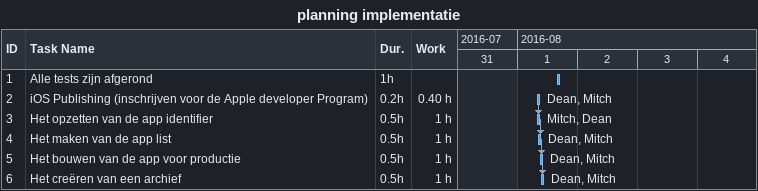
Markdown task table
planning implementatie

| ID | Task | Duration | Start | Finish | Predecessors | Resources | Work (h) |
|---|---|---|---|---|---|---|---|
| 1 | Alle tests zijn afgerond | 1h | 2016-08-01 | 2016-08-01 |  |  |  |
| 2 | iOS Publishing (inschrijven voor de Apple developer Program) | 0.2h | 2016-08-01 | 2016-08-01 |  | Dean, Mitch | 0.40 |
| 3 | Het opzetten van de app identifier | 0.5h | 2016-08-01 | 2016-08-01 | 2 | Mitch, Dean | 1 |
| 4 | Het maken van de app list | 0.5h | 2016-08-01 | 2016-08-01 | 3 | Dean, Mitch | 1 |
| 5 | Het bouwen van de app voor productie | 0.5h | 2016-08-01 | 2016-08-01 | 4 | Dean, Mitch | 1 |
| 6 | Het creëren van een archief | 0.5h | 2016-08-01 | 2016-08-01 | 5 | Dean, Mitch | 1 |
